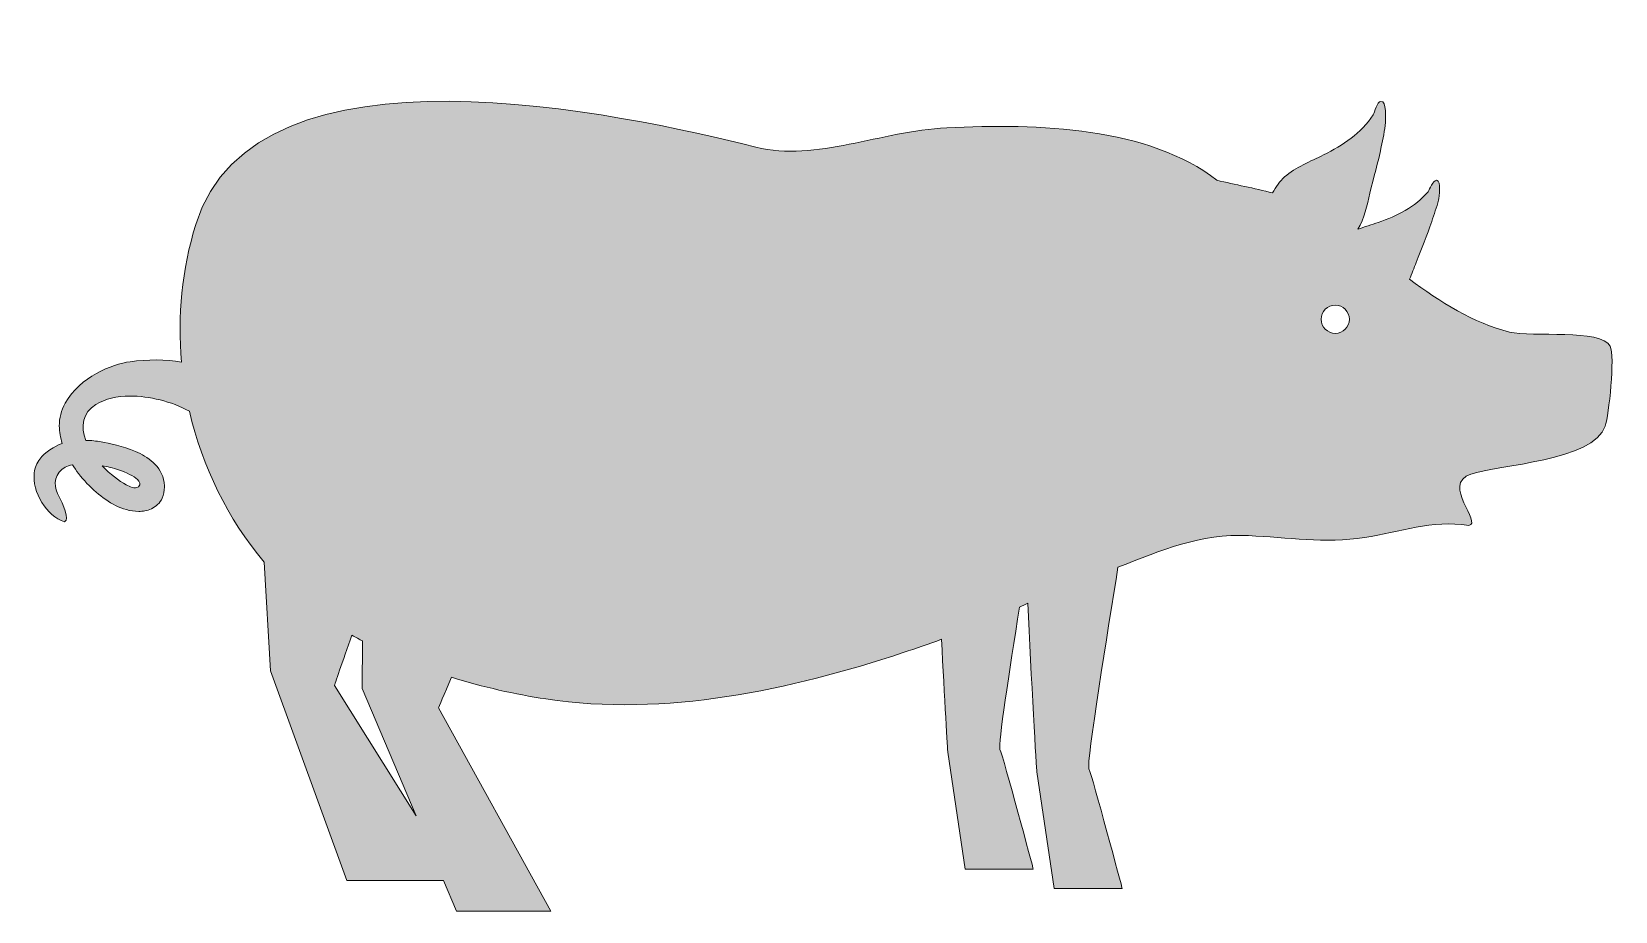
# Model space of a CAD drawing. Header units: inches. Extents: x 0 to 102, y 0 to 57.
import ezdxf

# ---------------------------------------------------------------- set-up
doc = ezdxf.new("R2010")
doc.units = ezdxf.units.IN
doc.header["$MEASUREMENT"] = 0
doc.layers.add('Layer 1', color=7, linetype='Continuous')

msp = doc.modelspace()

# ---------------------------------------------------------------- hatches: boundary and pattern name
at = {"layer": 'Layer 1', "true_color": 0xcdcb64}
h = msp.add_hatch(color=53, dxfattribs=at)
h.dxf.hatch_style = 2
edge = h.paths.add_edge_path()
edge.add_spline(control_points=[(101.47, 36.37), (100.89, 37.48), (96.45, 36.92), (95, 37.27), (92.69, 37.82), (90.5, 39.23), (88.56, 40.67), (88.72, 41.02), (88.85, 41.39), (88.99, 41.75), (89.31, 42.63), (89.7, 43.49), (89.99, 44.38), (90.13, 44.84), (90.32, 45.29), (90.42, 45.76), (90.45, 45.94), (90.63, 47.02), (90.3, 47.03), (90.06, 47.04), (89.87, 46.44), (89.75, 46.3), (88.91, 45.3), (87.76, 44.74), (86.55, 44.32), (86.13, 44.18), (85.67, 44.04), (85.23, 43.88), (85.65, 44.58), (85.83, 45.41), (86.01, 46.2), (86.24, 47.2), (86.54, 48.18), (86.74, 49.19), (86.84, 49.71), (86.97, 50.22), (87.01, 50.75), (87.03, 50.95), (87.08, 52.15), (86.72, 52.11), (86.45, 52.09), (86.33, 51.41), (86.22, 51.24), (85.44, 50.05), (84.27, 49.28), (83.02, 48.66), (82.19, 48.25), (81.21, 47.87), (80.52, 47.25), (80.22, 46.97), (79.95, 46.6), (79.74, 46.22), (78.58, 46.52), (77.32, 46.76), (76.16, 47.03), (71.79, 50.45), (64.65, 50.71), (58.77, 50.41), (54.48, 50.2), (50.39, 48.2), (46.48, 49.17), (38.05, 51.26), (14.26, 56.59), (10.42, 44.19), (9.52, 41.29), (9.24, 38.28), (9.5, 35.34), (8.52, 35.51), (7.26, 35.51), (6.19, 35.36), (5.02, 35.19), (2.97, 34.41), (2.01, 32.69), (1.75, 32.23), (1.63, 31.72), (1.63, 31.23), (1.64, 30.84), (1.71, 30.47), (1.82, 30.1), (1.32, 29.94), (0.69, 29.51), (0.38, 29.1), (0.17, 28.84), (0.06, 28.54), (0.02, 28.22), (-0.15, 26.96), (0.83, 25.43), (1.96, 25.06), (1.94, 25.08), (2.48, 25.04), (1.51, 26.89), (1.22, 27.44), (1.37, 28.25), (2.01, 28.57), (2.14, 28.64), (2.3, 28.69), (2.47, 28.73), (2.6, 28.54), (2.73, 28.35), (2.86, 28.17), (3.56, 27.28), (4.41, 26.55), (5.25, 26.11), (5.67, 25.89), (6.19, 25.74), (6.74, 25.73), (7.01, 25.73), (7.28, 25.77), (7.56, 25.9), (7.84, 26.02), (8.12, 26.27), (8.26, 26.59), (8.36, 26.81), (8.4, 27.05), (8.4, 27.28), (8.4, 27.38), (8.4, 27.49), (8.38, 27.59), (8.31, 28.13), (8.02, 28.56), (7.68, 28.87), (7.33, 29.19), (6.93, 29.41), (6.53, 29.59), (5.72, 29.94), (4.85, 30.11), (4.32, 30.21), (4.02, 30.26), (3.68, 30.29), (3.34, 30.3), (2.98, 31.2), (3.12, 32.07), (3.99, 32.61), (4.59, 32.98), (5.35, 33.15), (6.17, 33.15), (7.43, 33.15), (8.82, 32.81), (10.01, 32.18), (10.83, 28.61), (12.47, 25.25), (14.82, 22.47), (14.82, 22.47), (15.23, 15.48), (15.23, 15.48), (15.23, 15.48), (20.15, 1.99), (20.15, 1.99), (20.15, 1.99), (26.36, 1.99), (26.36, 1.99), (26.36, 1.99), (27.21, 0), (27.21, 0), (27.21, 0), (33.28, 0), (33.28, 0), (33.28, 0), (26.05, 13.1), (26.05, 13.1), (26.05, 13.1), (26.41, 13.95), (26.88, 15.06), (28.91, 14.43), (30.98, 13.96), (32.96, 13.66), (40.64, 12.5), (48.68, 14.23), (55.97, 16.65), (56.78, 16.92), (57.6, 17.2), (58.43, 17.5), (58.62, 13.78), (58.83, 10.24), (58.83, 10.24), (58.83, 10.24), (59.95, 2.72), (59.95, 2.72), (59.95, 2.72), (64.34, 2.72), (64.34, 2.72), (64.34, 2.72), (62.42, 9.91), (62.19, 10.42), (62.06, 10.72), (62.8, 15.5), (63.45, 19.57), (63.63, 19.66), (63.81, 19.74), (63.99, 19.83), (64.19, 15.2), (64.56, 8.98), (64.56, 8.98), (64.56, 8.98), (65.68, 1.46), (65.68, 1.46), (65.68, 1.46), (70.07, 1.46), (70.07, 1.46), (70.07, 1.46), (68.15, 8.65), (67.92, 9.16), (67.74, 9.56), (69.17, 18.21), (69.79, 22.14), (72.61, 23.22), (75.07, 24.32), (78.2, 24.17), (80.7, 24.06), (83.1, 23.66), (85.67, 24.05), (87.96, 24.39), (89.97, 25.22), (92.37, 24.82), (93.3, 24.98), (90.56, 27.47), (92.51, 28.13), (94.28, 28.73), (100.41, 28.97), (101.16, 31.22), (101.39, 31.9), (101.81, 35.73), (101.47, 36.37)], knot_values=[0, 0, 0, 0, 1, 1, 1, 2, 2, 2, 3, 3, 3, 4, 4, 4, 5, 5, 5, 6, 6, 6, 7, 7, 7, 8, 8, 8, 9, 9, 9, 10, 10, 10, 11, 11, 11, 12, 12, 12, 13, 13, 13, 14, 14, 14, 15, 15, 15, 16, 16, 16, 17, 17, 17, 18, 18, 18, 19, 19, 19, 20, 20, 20, 21, 21, 21, 22, 22, 22, 23, 23, 23, 24, 24, 24, 25, 25, 25, 26, 26, 26, 27, 27, 27, 28, 28, 28, 29, 29, 29, 30, 30, 30, 31, 31, 31, 32, 32, 32, 33, 33, 33, 34, 34, 34, 35, 35, 35, 36, 36, 36, 37, 37, 37, 38, 38, 38, 39, 39, 39, 40, 40, 40, 41, 41, 41, 42, 42, 42, 43, 43, 43, 44, 44, 44, 45, 45, 45, 46, 46, 46, 47, 47, 47, 48, 48, 48, 49, 49, 49, 50, 50, 50, 51, 51, 51, 52, 52, 52, 53, 53, 53, 54, 54, 54, 55, 55, 55, 56, 56, 56, 57, 57, 57, 58, 58, 58, 59, 59, 59, 60, 60, 60, 61, 61, 61, 62, 62, 62, 63, 63, 63, 64, 64, 64, 65, 65, 65, 66, 66, 66, 67, 67, 67, 68, 68, 68, 69, 69, 69, 70, 70, 70, 71, 71, 71, 72, 72, 72, 73, 73, 73, 74, 74, 74, 74], degree=3, periodic=1)
edge = h.paths.add_edge_path()
edge.add_spline(control_points=[(5.45, 28.4), (5.95, 28.24), (6.42, 28), (6.66, 27.78), (6.79, 27.66), (6.93, 27.46), (6.72, 27.31), (6.49, 27.15), (6.15, 27.33), (5.94, 27.44), (5.47, 27.68), (4.9, 28.13), (4.4, 28.67), (4.72, 28.61), (5.09, 28.52), (5.45, 28.4)], knot_values=[0, 0, 0, 0, 1, 1, 1, 2, 2, 2, 3, 3, 3, 4, 4, 4, 5, 5, 5, 5], degree=3, periodic=1)
edge = h.paths.add_edge_path()
edge.add_spline(control_points=[(19.34, 14.53), (19.34, 14.53), (19.87, 16.06), (20.46, 17.77), (20.62, 17.68), (20.78, 17.59), (20.94, 17.5), (21.01, 17.47), (21.08, 17.43), (21.15, 17.4), (21.15, 17.4), (21.13, 14.33), (21.13, 14.33), (21.13, 14.33), (24.61, 6.14), (24.61, 6.14), (24.61, 6.14), (19.34, 14.53), (19.34, 14.53)], knot_values=[0, 0, 0, 0, 1, 1, 1, 2, 2, 2, 3, 3, 3, 4, 4, 4, 5, 5, 5, 6, 6, 6, 6], degree=3, periodic=1)
edge = h.paths.add_edge_path()
edge.add_spline(control_points=[(83.78, 37.18), (83.28, 37.18), (82.87, 37.59), (82.87, 38.09), (82.87, 38.59), (83.28, 39), (83.78, 39), (84.28, 39), (84.69, 38.59), (84.69, 38.09), (84.69, 37.59), (84.28, 37.18), (83.78, 37.18)], knot_values=[0, 0, 0, 0, 1, 1, 1, 2, 2, 2, 3, 3, 3, 4, 4, 4, 4], degree=3, periodic=1)

# ---------------------------------------------------------------- linework, layer by layer
at = {"layer": 'Layer 1', "lineweight": 0}
for points, knots in [([(101.47, 36.37), (100.89, 37.48), (96.45, 36.92), (95, 37.27), (92.69, 37.82), (90.5, 39.23), (88.56, 40.67), (88.72, 41.02), (88.85, 41.39), (88.99, 41.75), (89.31, 42.63), (89.7, 43.49), (89.99, 44.38), (90.13, 44.84), (90.32, 45.29), (90.42, 45.76), (90.45, 45.94), (90.63, 47.02), (90.3, 47.03), (90.06, 47.04), (89.87, 46.44), (89.75, 46.3), (88.91, 45.3), (87.76, 44.74), (86.55, 44.32), (86.13, 44.18), (85.67, 44.04), (85.23, 43.88), (85.65, 44.58), (85.83, 45.41), (86.01, 46.2), (86.24, 47.2), (86.54, 48.18), (86.74, 49.19), (86.84, 49.71), (86.97, 50.22), (87.01, 50.75), (87.03, 50.95), (87.08, 52.15), (86.72, 52.11), (86.45, 52.09), (86.33, 51.41), (86.22, 51.24), (85.44, 50.05), (84.27, 49.28), (83.02, 48.66), (82.19, 48.25), (81.21, 47.87), (80.52, 47.25), (80.22, 46.97), (79.95, 46.6), (79.74, 46.22), (78.58, 46.52), (77.32, 46.76), (76.16, 47.03), (71.79, 50.45), (64.65, 50.71), (58.77, 50.41), (54.48, 50.2), (50.39, 48.2), (46.48, 49.17), (38.05, 51.26), (14.26, 56.59), (10.42, 44.19), (9.52, 41.29), (9.24, 38.28), (9.5, 35.34), (8.52, 35.51), (7.26, 35.51), (6.19, 35.36), (5.02, 35.19), (2.97, 34.41), (2.01, 32.69), (1.75, 32.23), (1.63, 31.72), (1.63, 31.23), (1.64, 30.84), (1.71, 30.47), (1.82, 30.1), (1.32, 29.94), (0.69, 29.51), (0.38, 29.1), (0.17, 28.84), (0.06, 28.54), (0.02, 28.22), (-0.15, 26.96), (0.83, 25.43), (1.96, 25.06), (1.94, 25.08), (2.48, 25.04), (1.51, 26.89), (1.22, 27.44), (1.37, 28.25), (2.01, 28.57), (2.14, 28.64), (2.3, 28.69), (2.47, 28.73), (2.6, 28.54), (2.73, 28.35), (2.86, 28.17), (3.56, 27.28), (4.41, 26.55), (5.25, 26.11), (5.67, 25.89), (6.19, 25.74), (6.74, 25.73), (7.01, 25.73), (7.28, 25.77), (7.56, 25.9), (7.84, 26.02), (8.12, 26.27), (8.26, 26.59), (8.36, 26.81), (8.4, 27.05), (8.4, 27.28), (8.4, 27.38), (8.4, 27.49), (8.38, 27.59), (8.31, 28.13), (8.02, 28.56), (7.68, 28.87), (7.33, 29.19), (6.93, 29.41), (6.53, 29.59), (5.72, 29.94), (4.85, 30.11), (4.32, 30.21), (4.02, 30.26), (3.68, 30.29), (3.34, 30.3), (2.98, 31.2), (3.12, 32.07), (3.99, 32.61), (4.59, 32.98), (5.35, 33.15), (6.17, 33.15), (7.43, 33.15), (8.82, 32.81), (10.01, 32.18), (10.83, 28.61), (12.47, 25.25), (14.82, 22.47), (14.82, 22.47), (15.23, 15.48), (15.23, 15.48), (15.23, 15.48), (20.15, 1.99), (20.15, 1.99), (20.15, 1.99), (26.36, 1.99), (26.36, 1.99), (26.36, 1.99), (27.21, 0), (27.21, 0), (27.21, 0), (33.28, 0), (33.28, 0), (33.28, 0), (26.05, 13.1), (26.05, 13.1), (26.05, 13.1), (26.41, 13.95), (26.88, 15.06), (28.91, 14.43), (30.98, 13.96), (32.96, 13.66), (40.64, 12.5), (48.68, 14.23), (55.97, 16.65), (56.78, 16.92), (57.6, 17.2), (58.43, 17.5), (58.62, 13.78), (58.83, 10.24), (58.83, 10.24), (58.83, 10.24), (59.95, 2.72), (59.95, 2.72), (59.95, 2.72), (64.34, 2.72), (64.34, 2.72), (64.34, 2.72), (62.42, 9.91), (62.19, 10.42), (62.06, 10.72), (62.8, 15.5), (63.45, 19.57), (63.63, 19.66), (63.81, 19.74), (63.99, 19.83), (64.19, 15.2), (64.56, 8.98), (64.56, 8.98), (64.56, 8.98), (65.68, 1.46), (65.68, 1.46), (65.68, 1.46), (70.07, 1.46), (70.07, 1.46), (70.07, 1.46), (68.15, 8.65), (67.92, 9.16), (67.74, 9.56), (69.17, 18.21), (69.79, 22.14), (72.61, 23.22), (75.07, 24.32), (78.2, 24.17), (80.7, 24.06), (83.1, 23.66), (85.67, 24.05), (87.96, 24.39), (89.97, 25.22), (92.37, 24.82), (93.3, 24.98), (90.56, 27.47), (92.51, 28.13), (94.28, 28.73), (100.41, 28.97), (101.16, 31.22), (101.39, 31.9), (101.81, 35.73), (101.47, 36.37)], [0, 0, 0, 0, 1, 1, 1, 2, 2, 2, 3, 3, 3, 4, 4, 4, 5, 5, 5, 6, 6, 6, 7, 7, 7, 8, 8, 8, 9, 9, 9, 10, 10, 10, 11, 11, 11, 12, 12, 12, 13, 13, 13, 14, 14, 14, 15, 15, 15, 16, 16, 16, 17, 17, 17, 18, 18, 18, 19, 19, 19, 20, 20, 20, 21, 21, 21, 22, 22, 22, 23, 23, 23, 24, 24, 24, 25, 25, 25, 26, 26, 26, 27, 27, 27, 28, 28, 28, 29, 29, 29, 30, 30, 30, 31, 31, 31, 32, 32, 32, 33, 33, 33, 34, 34, 34, 35, 35, 35, 36, 36, 36, 37, 37, 37, 38, 38, 38, 39, 39, 39, 40, 40, 40, 41, 41, 41, 42, 42, 42, 43, 43, 43, 44, 44, 44, 45, 45, 45, 46, 46, 46, 47, 47, 47, 48, 48, 48, 49, 49, 49, 50, 50, 50, 51, 51, 51, 52, 52, 52, 53, 53, 53, 54, 54, 54, 55, 55, 55, 56, 56, 56, 57, 57, 57, 58, 58, 58, 59, 59, 59, 60, 60, 60, 61, 61, 61, 62, 62, 62, 63, 63, 63, 64, 64, 64, 65, 65, 65, 66, 66, 66, 67, 67, 67, 68, 68, 68, 69, 69, 69, 70, 70, 70, 71, 71, 71, 72, 72, 72, 73, 73, 73, 74, 74, 74, 74]), ([(83.78, 37.18), (83.28, 37.18), (82.87, 37.59), (82.87, 38.09), (82.87, 38.59), (83.28, 39), (83.78, 39), (84.28, 39), (84.69, 38.59), (84.69, 38.09), (84.69, 37.59), (84.28, 37.18), (83.78, 37.18)], [0, 0, 0, 0, 1, 1, 1, 2, 2, 2, 3, 3, 3, 4, 4, 4, 4]), ([(5.45, 28.4), (5.95, 28.24), (6.42, 28), (6.66, 27.78), (6.79, 27.66), (6.93, 27.46), (6.72, 27.31), (6.49, 27.15), (6.15, 27.33), (5.94, 27.44), (5.47, 27.68), (4.9, 28.13), (4.4, 28.67), (4.72, 28.61), (5.09, 28.52), (5.45, 28.4)], [0, 0, 0, 0, 1, 1, 1, 2, 2, 2, 3, 3, 3, 4, 4, 4, 5, 5, 5, 5]), ([(19.34, 14.53), (19.34, 14.53), (19.87, 16.06), (20.46, 17.77), (20.62, 17.68), (20.78, 17.59), (20.94, 17.5), (21.01, 17.47), (21.08, 17.43), (21.15, 17.4), (21.15, 17.4), (21.13, 14.33), (21.13, 14.33), (21.13, 14.33), (24.61, 6.14), (24.61, 6.14), (24.61, 6.14), (19.34, 14.53), (19.34, 14.53)], [0, 0, 0, 0, 1, 1, 1, 2, 2, 2, 3, 3, 3, 4, 4, 4, 5, 5, 5, 6, 6, 6, 6])]:
    msp.add_open_spline(points, degree=3, knots=knots, dxfattribs=at)

doc.saveas('drawing.dxf')
